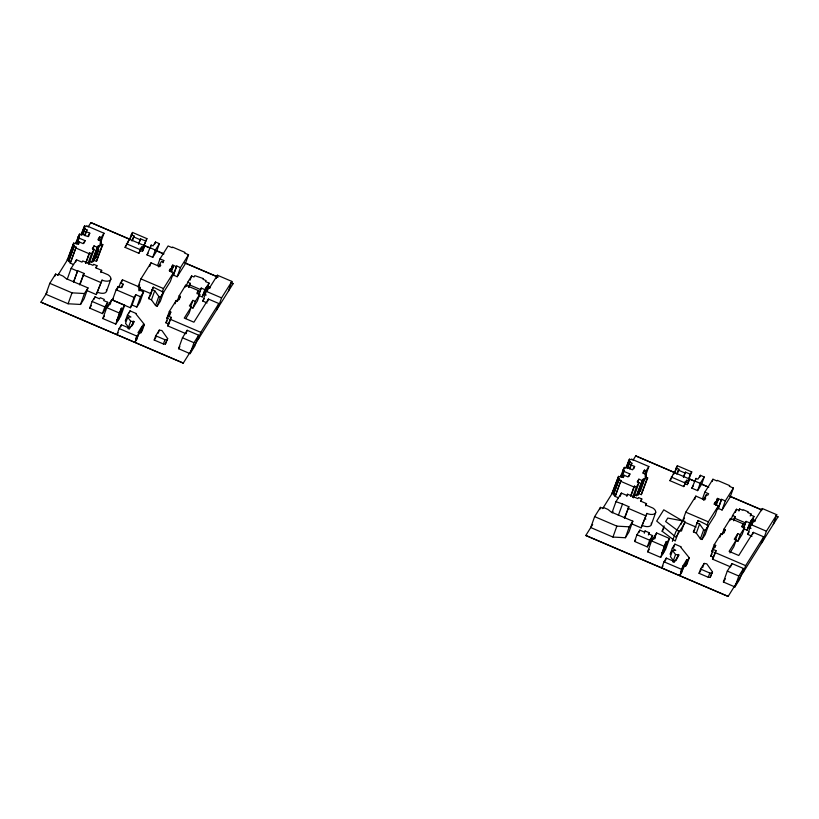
<?xml version="1.0" encoding="UTF-8"?>
<svg xmlns="http://www.w3.org/2000/svg" width="819" height="819" viewBox="0 0 819 819"><rect width="100%" height="100%" fill="white"/><g stroke="black" fill="none" stroke-linecap="round" stroke-linejoin="round"><path stroke-width="1.23" d="M40.95 302.18L183.272 363.114L40.95 302.18L47.185 292.199M49.795 283.333L45.884 294.256L68.1 303.767L80.528 304.453L84.07 298.812L87.981 287.889L66.257 278.695L63.083 276.116L58.569 274.181L57.995 275.082L55.62 274.068L49.795 283.333L72.011 292.844L84.439 293.53L87.981 287.889M54.832 276.249L55.62 274.068M72.717 244.656L74.468 245.403L69.031 260.575L67.281 259.828L73.7 243.079L75.225 243.734L75.737 242.915L78.102 243.929L79.32 241.994L83.18 243.642L85.053 240.663L78.9 238.022L76.802 243.857M68.683 257.084L73.7 243.079M73.567 264.537L70.209 263.094L70.69 262.326L68.52 261.394L74.468 245.403M75.471 243.53L79.504 234.101L81.061 234.777L81.583 233.937L87.643 236.537L89.762 233.169L85.995 231.552L84.746 235.053M76.996 241.103L79.504 234.101M76.935 244.154L79.443 237.152L77.979 236.527M70.209 263.094L76.126 247.154L73.956 246.222M71.11 261.159L76.126 247.154M81.03 234.551L84.582 225.88L86.138 226.546L86.609 225.788L103.993 233.231L100.235 243.734M81.245 235.217L84.582 225.88M78.491 244.328L79.32 241.994M82.606 234.756L85.125 228.225L83.538 227.549M83.036 234.06L85.125 228.225M67.168 279.402L71.12 268.366L76.505 259.787L81.992 262.131L82.75 260.933L93.028 265.336L93.683 264.281L96.949 265.684L96.161 267.885M84.941 235.749L87.029 229.914L84.695 228.921M75.717 261.988L76.505 259.787M129.689 239.209L90.878 222.594L150.819 248.403M84.224 242.987L85.053 240.663M88.503 236.66L89.762 233.169M73.495 282.115L77.672 270.71L83.999 273.423L80.057 284.449M73.73 281.746L77.672 270.71M68.1 303.767L72.011 292.844M85.719 263.012L89.066 253.675L89.578 252.856L91.493 253.675L94.205 249.355L92.352 248.566L94.042 245.884L97.185 247.236L99.58 245.188L101.884 246.171L102.836 244.646L100.635 243.704L101.361 242.547L100.358 242.117L101.116 240.899L97.942 239.537L99.642 236.824L101.3 237.53L103.993 233.231M85.821 263.36L89.578 252.856M79.515 284.838L83.999 273.423M92.782 249.385L94.042 245.884M88.155 263.012L91.493 253.675M88.769 264.527L94.205 249.355M98.393 240.325L99.642 236.824M89.65 261.507L91.748 262.408L97.185 247.236M91.748 262.408L97.973 245.987M100.041 241.032L101.3 237.53M92.537 261.148L93.407 261.527L99.099 245.618M93.407 261.527L99.58 245.188M100.287 243.233L101.116 240.899M95.199 258.876L98.546 249.539M98.853 249.549L95.925 257.719L94.922 257.289L95.69 256.071M100.522 244.881L101.361 242.547M80.528 304.453L84.439 293.53M94.144 260.36L96.447 261.343L101.884 246.171M102.836 244.646L96.447 261.343M100.88 272.553L101.679 270.342L95.649 267.762L96.949 265.684M89.721 308.139L92.107 301.464L95.004 296.857L99.549 298.802L100.256 297.686L104.351 299.437L103.644 300.553L107.75 302.303L105.354 308.978L102.457 313.595L89.721 308.139L91.452 305.374M94.205 299.078L95.004 296.857M87.49 290.806L96.263 294.564L102.058 280.129A7.074 3.716 19.7 0 0 110.186 280.221A7.074 3.716 19.7 0 0 108.098 274.795L100.829 271.693L101.679 270.342M96.263 294.564L102.058 280.129M106.521 291.267L110.862 279.125M140.592 250.573L142.434 251.351L144.861 245.925L143.734 247.717L141.892 246.928L138.882 253.286L125.072 247.369L129.207 239.22L127.897 242.854M102.457 313.595L104.852 306.92L107.75 302.303M129.228 239.906L132.504 232.453L146.898 238.616L142.823 248.229L146.898 238.616M130.262 238.698L132.504 232.453M117.967 320.638L116.933 320.188L120.843 309.265L121.877 309.715L117.967 320.638L115.796 324.099L102.825 318.55L106.736 307.627L108.876 304.218L109.869 304.648L110.606 303.48L109.603 303.05L108.825 305.231M108.088 306.398L108.876 304.218M131.961 241.001L134.009 235.954L131.091 234.705M132.514 240.11L134.009 235.954M110.555 302.938L111.732 299.662L124.662 305.2L120.751 316.124L118.591 319.564L117.588 319.134L116.933 320.188M120.444 283.016L122.461 279.801L140.295 287.438L138.8 289.824L143.581 291.871L140.53 296.734L135.8 294.717L132.105 305.026L130.395 307.76L112.449 300.082L116.144 289.762L118.223 286.445L120.987 287.633L123.157 284.173L120.444 283.016L118.806 287.592M116.994 289.885L118.223 286.445M121.232 283.241L122.461 279.801M121.929 287.612L123.157 284.173M138.554 243.816L140.551 238.851L145.434 240.95M138.687 244.052L140.551 238.851M138.882 253.286L141.892 246.928M115.796 324.099L121.499 308.22L122.502 308.64L124.662 305.2M142.434 251.351L143.734 247.717M118.591 319.564L122.502 308.64M126.576 318.97L125.297 321.007L127.467 314.946L130.907 317.035L127.713 317.26L130.702 321.232L133.978 321.621L129.279 329.105L127.938 328.532L128.409 327.774L121.458 324.795L119.124 328.511L116.953 334.582L118.12 332.719M120.731 326.822L121.458 324.795M147.01 254.883L151.187 245.096L153.071 245.905L155.508 242.014L159.367 243.673L156.757 250.952L152.743 257.34L147.01 254.883L148.055 253.214M150.072 248.218L151.187 245.096M130.395 307.76L134.091 297.44L135.8 294.717M138.073 286.855L140.919 278.89L151.003 262.827L159.889 266.625L160.79 265.202L159.49 264.639L158.681 266.922M127.713 317.26L125.542 323.331L128.532 327.293L130.436 327.242M129.31 312.878L130.037 310.862L136.415 313.595L136.067 314.148L144.41 324.508L142.24 330.579L140.786 332.883L139.814 332.463L135.79 338.861L136.763 339.281L138.943 333.21L137.971 332.801L141.984 326.392L142.967 326.812L144.41 324.508M154.76 244.093L155.508 242.014M139.066 290.878L140.295 287.438M152.743 257.34L155.354 250.051L159.367 243.673M149.785 266.236L151.003 262.827M128.532 327.293L130.702 321.232M132.105 305.026L136.834 307.053L140.53 296.734M143.581 291.871L139.885 302.191L136.834 307.053M131.757 326.197L133.558 321.15M132.893 324.652L133.978 321.621M157.555 265.684L160.002 258.855L168.1 245.956L172.123 247.676L172.502 247.062L184.899 252.354L184.49 253.01L188.544 254.75L185.278 263.851L177.201 276.72L173.505 275.133L173.126 275.747L176.382 266.646L176.761 266.032L180.456 267.618L188.544 254.75M148.556 298.597L153.276 287.172L163.554 292.281L160.299 301.392L157.135 306.224L155.549 305.548L151.474 299.846L148.556 298.597L149.529 297.051M150.01 296.273L153.276 287.172M135.79 338.861L136.875 335.831M162.981 262.756L163.79 260.483L160.002 258.855M138.943 333.21L134.889 342.26L136.763 339.281M139.814 332.463L141.984 326.392M151.474 299.846L154.73 290.745L151.812 289.496M143.427 324.089L141.257 330.159L142.24 330.579M140.786 332.883L142.967 326.812M155.549 305.548L158.804 296.437L154.73 290.745M169.523 271.202L170.342 268.929L171.478 269.41L173.393 266.359L172.256 265.878L170.628 270.424M157.135 306.224L160.391 297.123L163.554 292.281M162.275 291.963L163.493 288.554L173.556 272.522L169.246 270.669L170.342 268.929M170.71 270.782L172.748 265.09L176.382 266.646M170.659 271.683L171.478 269.41M171.355 272.051L173.393 266.359M173.556 272.522L170.301 281.623L161.578 295.516M173.505 275.133L176.761 266.032M154.207 340.039L155.723 335.79L159.295 330.108L161.916 330.538L167.67 338.636L165.366 344.123L163.421 343.98L154.207 340.039L155.989 337.193M177.201 276.72L180.456 267.618M158.149 333.292L159.295 330.108M168.438 318.765L166.943 318.13L169.338 311.455L176.249 300.43L177.518 300.972L180.405 296.365L179.146 295.833L177.15 301.392M168.294 316.124L171.161 317.352L168.775 324.027L165.909 322.799L168.294 316.124L170.823 312.09L169.338 311.455M169.635 315.428L170.823 312.09M175.061 303.767L176.249 300.43M185.872 333.661L167.639 325.849L171.161 317.352M163.421 343.98L164.947 339.731L166.892 339.875L167.67 338.636M179.207 299.703L180.405 296.365M184.899 287.377L185.698 285.155L198.444 290.612L197.246 293.949M165.366 344.123L166.892 339.875M186.21 286.394L187.705 282.227L191.636 275.972L193.99 276.986L194.82 275.675L203.45 278.593L203.01 279.289L206.132 280.62L205.528 281.593L209.091 283.118L207.596 287.274M190.141 280.129L191.636 275.972M188.616 286.855L190.264 283.323L187.705 282.227M188.779 287.489L190.264 283.323M199.775 294.287L195.321 301.382L192.905 300.358L190.52 307.033L192.936 308.057L197.389 300.962L199.775 294.287L196.908 293.059L198.444 290.612M192.905 300.358L189.414 305.927L191.37 306.756L188.974 313.431L185.749 318.571M192.936 308.057L195.321 301.382M178.542 348.71L182.453 337.786L187.162 330.282L198.689 335.217L194.779 346.14L190.069 353.644L178.542 348.71L179.883 346.57M198.505 294.686L201.249 288.083L204.852 289.629L206.634 286.793L209.951 288.206M199.017 294.318L201.249 288.083M185.995 333.558L187.162 330.282M198.648 295.362L202.242 296.908L204.852 289.629M202.242 296.908L206.634 286.793M204.658 293.315L207.258 286.026L209.091 283.118M207.166 302.938L202.795 301.064L206.265 291.349L208.354 288.032L209.183 288.39L217.445 275.235L231.9 281.429L228.429 291.134M207.197 291.277L208.354 288.032M207.637 301.3L208.435 299.068L218.878 303.542L216.492 310.217M216.277 278.47L217.445 275.235M190.069 353.644L193.98 342.721L198.689 335.217M198.403 339.025L200.798 332.35L218.878 303.542M218.089 307.606L221.56 297.901L231.9 281.429M230.845 282.524L233.159 283.65L230.804 282.647M585.8 535.472L728.122 596.406L585.8 535.472L592.68 524.457M602.845 508.374L600.47 507.36L594.645 516.625L590.734 527.549L612.95 537.059L625.378 537.745L628.92 532.094L632.831 521.171L611.107 511.988L607.933 509.408L603.419 507.473M599.682 509.541L600.47 507.36M617.567 477.948L619.318 478.695L613.881 493.867L612.131 493.12L618.55 476.371L620.075 477.027L620.587 476.208L622.952 477.221L624.17 475.276L628.03 476.934L629.903 473.945L623.74 471.314L621.652 477.139M618.55 476.371L612.131 493.12M618.795 479.514L620.976 480.446L615.54 495.618L613.37 494.686L619.318 478.695M620.321 476.822L624.354 467.393L625.911 468.058L626.433 467.229L632.493 469.819L634.612 466.451L630.845 464.844L629.596 468.345M623.095 470.894L624.354 467.393M618.417 497.819L615.059 496.386L620.976 480.446M621.785 477.446L624.293 470.444L622.829 469.819M625.88 467.833L629.432 459.162L630.988 459.838L631.459 459.08L648.843 466.523L645.085 477.027M626.504 467.332L629.432 459.162M623.341 477.61L624.17 475.276M627.456 468.038L629.975 461.517L628.388 460.831M627.467 468.519L629.975 461.517M612.018 512.694L615.97 501.658L621.355 493.079L626.842 495.423L627.6 494.226L637.878 498.628L638.533 497.573L641.799 498.976L641.011 501.177M629.791 469.041L631.879 463.206L629.545 462.203M620.167 496.386L621.355 493.079M675.716 473.003L635.728 455.886L694.492 481.183M629.074 476.279L629.903 473.945M633.773 468.785L634.612 466.451M618.345 515.397L622.522 504.002L628.849 506.705L624.897 517.741M626.801 496.427L627.6 494.226M612.95 537.059L616.861 526.136L629.289 526.822L632.831 521.171M630.569 496.304L633.916 486.967L634.428 486.148L636.343 486.967L639.055 482.647L637.202 481.859L638.881 479.176L642.035 480.528L644.43 478.48L646.734 479.463L647.686 477.938L645.485 476.996L646.211 475.839L645.198 475.409L645.966 474.191L642.792 472.829L644.492 470.116L646.15 470.823L648.843 466.523M631.091 495.485L634.428 486.148M624.365 518.13L628.849 506.705M637.632 482.678L638.881 479.176M632.585 497.471L636.343 486.967M633.619 497.819L639.055 482.647M643.243 473.617L644.492 470.116M634.5 494.799L636.598 495.69L642.035 480.528M636.598 495.69L642.813 479.269M644.891 474.324L646.15 470.823M637.387 494.441L638.257 494.819L643.693 479.647M638.257 494.819L644.43 478.48M640.468 491.001L644.225 480.497M645.372 478.173L646.211 475.839M625.378 537.745L629.289 526.822M638.994 493.642L641.297 494.635L646.734 479.463M647.686 477.938L641.297 494.635M645.73 505.835L646.529 503.634L640.499 501.054L641.799 498.976M649.201 532.729L648.494 533.845L652.6 535.595L650.204 542.27L647.307 546.887L634.571 541.431L636.957 534.756L639.854 530.139L644.399 532.084L645.096 530.968L649.201 532.729L648.402 534.95M639.055 532.37L639.854 530.139M632.34 524.099L641.113 527.856L646.908 513.421A7.074 3.716 19.7 0 0 655.036 513.513A7.074 3.716 19.7 0 0 652.948 508.087L645.679 504.975L646.529 503.634M641.113 527.856L646.908 513.421M644.307 533.2L645.096 530.968M651.371 524.549L655.712 512.418M685.442 483.855L687.284 484.643L689.711 479.207L688.584 481.009L686.742 480.221L683.732 486.578L669.922 480.661L674.057 472.512L673.402 474.324M647.307 546.887L649.702 540.212L652.6 535.595M673.699 474.232L677.354 465.745L691.748 471.908L688.165 480.743M674.743 473.024L677.354 465.745M662.817 553.92L661.783 553.48L665.693 542.557L666.727 542.997L662.817 553.92L660.646 557.391L647.675 551.832L651.586 540.909L653.716 537.51L654.719 537.929L655.456 536.762L654.453 536.332L653.675 538.523M652.938 539.69L653.716 537.51M676.811 474.283L678.859 469.246L675.941 467.997M677.364 473.402L678.859 469.246M655.405 536.23L656.582 532.954L669.512 538.482L665.601 549.406L663.441 552.856L662.438 552.426L661.783 553.48M654.678 538.953L655.456 536.762M679.002 530.579L681.459 531.04L684.93 521.334L667.792 518.069L665.622 521.529L678.716 531.336L675.245 541.052L662.141 531.234L664.076 525.839M683.404 477.108L685.401 472.143L690.284 474.232L691.748 471.908M683.537 477.344L685.401 472.143M683.732 486.578L686.742 480.221M688.421 479.432L690.284 474.232M660.646 557.391L666.349 541.502L667.352 541.932L669.512 538.482M687.284 484.643L688.584 481.009M663.441 552.856L667.352 541.932M671.426 552.262L670.147 554.299L672.317 548.228L675.757 550.317L672.563 550.552L675.552 554.514L678.828 554.903L674.129 562.397L672.788 561.824L673.259 561.066L666.308 558.087L663.974 561.803L661.803 567.874L662.97 566.011M665.223 561.117L666.308 558.087M672.379 541.359L675.788 531.838L682.002 521.836L681.142 524.211M691.86 488.165L696.037 478.388L697.921 479.187L700.358 475.307L704.217 476.955L701.607 484.244L697.593 490.622L691.86 488.165L693.427 485.667M695.29 480.466L696.037 478.388M703.521 500.204L704.34 497.932L705.64 498.484L704.739 499.918L695.853 496.109L685.769 512.172L682.514 521.273L684.53 518.069M672.563 550.552L670.392 556.623L673.382 560.585L676.238 560.503M673.791 547.184L674.887 544.144L681.265 546.877L680.917 547.44L689.26 557.8L687.09 563.861L685.636 566.175L684.664 565.755L680.64 572.153L681.613 572.573L683.783 566.502L682.821 566.083L680.64 572.153M699.61 477.385L700.358 475.307M697.593 490.622L700.204 483.343L704.217 476.955M694.635 499.529L695.853 496.109M673.382 560.585L675.552 554.514M676.607 559.49L678.408 554.432M678.112 556.93L678.828 554.903M702.405 498.976L704.852 492.147L712.95 479.238L716.963 480.968L717.352 480.354L729.749 485.647L729.34 486.302L733.394 488.032L730.128 497.143L722.051 510.012L718.355 508.425L717.976 509.039L721.232 499.938L721.611 499.324L725.306 500.911L733.394 488.032M705.179 498.054L706.408 494.645L707.739 495.208L708.64 493.765L704.852 492.147M693.396 531.889L698.116 520.454L708.404 525.573L705.149 534.674L701.985 539.516L700.399 538.83L696.324 533.138L693.396 531.889L694.86 529.565M696.897 523.873L698.116 520.454M712.131 481.521L712.95 479.238M683.783 566.502L679.739 575.552L681.613 572.573M684.664 565.755L686.834 559.684L687.817 560.104L689.26 557.8M696.324 533.138L699.58 524.037L696.662 522.788M687.192 560.411L686.107 563.441L687.09 563.861M685.636 566.175L687.817 560.104M700.399 538.83L703.654 529.729L699.58 524.037M714.373 504.494L715.192 502.211L716.328 502.702L718.243 499.651L717.106 499.16L715.478 503.716M701.985 539.516L705.241 530.415L708.404 525.573M707.125 525.255L708.343 521.836L718.406 505.804L714.096 503.961L715.192 502.211M715.56 504.064L717.598 498.382L721.232 499.938M715.509 504.975L716.328 502.702M716.205 505.343L718.243 499.651M718.406 505.804L715.151 514.916L707.094 527.733M718.355 508.425L721.611 499.324M699.057 573.32L700.573 569.072L704.145 563.4L706.766 563.83L712.52 571.928L710.216 577.415L708.271 577.272L699.057 573.32L700.839 570.485M722.051 510.012L725.306 500.911M702.62 567.649L704.145 563.4M713.288 552.057L711.793 551.422L714.188 544.748L721.099 533.722L722.368 534.264L725.255 529.658L723.996 529.115L722 534.684M730.722 566.943L712.479 559.142L713.625 557.319L710.759 556.091L713.144 549.416L716.011 550.644L714.025 556.203M714.885 547.604L715.673 545.382L714.188 544.748M719.911 537.059L721.099 533.722M712.479 559.142L716.011 550.644M708.271 577.272L709.797 573.024L711.742 573.167L712.52 571.928M724.057 532.995L725.255 529.658M729.749 520.669L730.548 518.447L743.294 523.904L742.096 527.241M710.216 577.415L711.742 573.167M731.06 519.676L732.555 515.52L736.486 509.254L738.84 510.268L739.67 508.968L742.792 510.298L743.171 509.684L748.3 511.885L747.86 512.571L750.982 513.912L750.245 515.99M735.37 512.377L736.486 509.254M733.466 520.147L735.114 516.615L732.555 515.52M733.629 520.782L735.114 516.615M738.922 511.046L739.67 508.968M735.37 540.315L737.755 533.64L740.171 534.674L744.625 527.569L741.758 526.341L743.294 523.904M737.755 533.64L734.264 539.209L736.22 540.049L733.824 546.723L729.954 552.886M736.168 540.663L737.786 541.349L740.171 534.674M723.392 582.002L727.303 571.078L732.012 563.564L743.539 568.509L739.629 579.432L734.919 586.936L723.392 582.002L725.409 578.777M743.355 527.979L746.099 521.375L749.702 522.911L751.484 520.085L754.801 521.498L755.302 520.689L752.108 519.318L749.508 526.597M743.867 527.61L746.099 521.375M744.625 527.569L742.239 534.244L737.786 541.349M731.234 565.755L732.012 563.564M743.488 528.654L747.092 530.2L749.702 522.911M747.092 530.2L751.484 520.085M752.446 520.567L753.941 516.41L750.378 514.885L750.982 513.912M752.016 536.22L747.645 534.357L751.115 524.641L753.204 521.324L754.033 521.683L762.294 508.517L776.75 514.711L773.279 524.426M752.047 524.559L753.204 521.324M752.487 534.582L753.275 532.36L763.728 536.834L761.342 543.509M761.516 510.677L762.294 508.517M734.919 586.936L738.83 576.013L743.539 568.509M743.253 572.317L745.648 565.642L763.728 536.834M762.939 540.898L766.41 531.193L776.75 514.711M775.695 515.816L778.009 516.943L775.654 515.939M179.146 295.833L185.698 285.155M723.996 529.115L730.548 518.447M685.186 522.44L675.962 537.233L656.705 521.068L663.769 509.817L682.503 520.864M78.9 238.022L79.443 237.152M67.281 259.828L68.264 258.251M57.801 275.327L68.632 258.026M88.135 227.006L90.878 222.594M85.995 231.552L87.029 229.914M68.52 261.394L69.031 260.575M125.072 247.369L126.771 244.666M109.603 303.05L111.732 299.662M112.449 300.082L113.493 298.423M102.825 318.55L104.422 315.991M120.843 309.265L121.499 308.22M121.877 309.715L119.707 313.175L106.736 307.627M138.339 286.916L139.68 284.777M127.467 314.946L130.037 310.862M159.49 264.639L161.558 261.353L162.889 261.926L163.79 260.483M172.256 265.878L172.748 265.09M166.943 318.13L168.202 316.124M165.909 322.799L167.168 320.782M167.639 325.849L168.775 324.027M191.37 306.756L184.265 318.069L193.919 322.195L208.435 299.068M202.795 301.064L204.351 298.577M183.272 363.114L233.2 283.528M623.74 471.314L624.293 470.444M602.651 508.619L614.158 490.243M632.985 460.298L635.728 455.886M630.845 464.844L631.879 463.206M613.37 494.686L613.881 493.867M615.059 496.386L615.54 495.618M612.295 512.725L612.97 511.65M622.522 504.002L615.97 501.658M640.54 489.352L639.772 490.581L640.775 491.011M669.922 480.661L672.184 477.047M634.571 541.431L635.728 539.588M654.453 536.332L656.582 532.954M647.675 551.832L649.272 549.283M662.141 531.234L663.769 528.644M665.693 542.557L666.349 541.502M666.727 542.997L664.557 546.468L651.586 540.909M672.317 548.228L674.887 544.144M704.34 497.932L706.408 494.645M717.106 499.16L717.598 498.382M682.821 566.083L686.834 559.684M711.793 551.422L715.673 545.382M710.759 556.091L712.018 554.074M736.22 540.049L729.115 551.351L738.769 555.487L753.275 532.36M752.108 519.318L753.941 516.41M747.645 534.357L749.201 531.869M728.122 596.406L778.05 516.82M133.446 236.834L140.039 239.66M678.296 470.126L684.889 472.952M149.611 247.594L155.354 250.051M694.461 480.886L700.204 483.343M143.806 245.26L150.86 248.28M155.569 250.297L163.8 253.818M184.971 262.889L217.905 276.986M688.656 478.542L694.532 481.06M700.419 483.579L708.65 487.11M729.821 496.171L761.578 509.766M154.832 250.123L163.759 253.941M184.93 263.001L217.864 277.109M699.682 483.415L708.609 487.233M729.78 496.294L761.537 509.889M140.203 248.126L143.56 249.56M685.053 481.418L688.41 482.852M126.372 243.724L140.192 249.641M671.222 477.016L685.042 482.934M207.258 286.026L210.463 287.397M206.265 291.349L221.56 297.901M751.115 524.641L766.41 531.193M189.353 284.777L200.368 289.486M734.203 518.058L745.218 522.778M204.023 294.072L206.234 295.024M748.873 527.364L751.084 528.306M75.645 247.922L89.066 253.675M620.485 481.214L633.916 486.967M140.919 278.89L163.493 288.554M685.769 512.172L708.343 521.836M158.804 296.437L160.391 297.123M703.654 529.729L705.241 530.415M138.79 288.472L151.208 293.786M684.766 522.246L696.058 527.078M71.12 268.366L77.447 271.079M83.067 274.908L100.614 282.422M627.917 508.2L645.464 515.714M116.144 289.762L134.091 297.44M644.973 518.673L645.874 519.062M170.024 319.175L200.798 332.35M714.874 552.467L745.648 565.642M182.453 337.786L193.98 342.721M727.303 571.078L738.83 576.013M92.107 301.464L104.852 306.92M594.645 516.625L616.861 526.136M636.957 534.756L649.702 540.212M155.723 335.79L164.947 339.731M700.573 569.072L709.797 573.024M119.124 328.511L137.07 336.189M663.974 561.803L681.92 569.481M651.228 523.116A7.074 3.716 19.7 0 1 649.262 526.382A7.074 3.716 19.7 0 1 642.557 525.552M106.378 289.824A7.074 3.716 19.7 0 1 104.412 293.089A7.074 3.716 19.7 0 1 97.707 292.26"/></g></svg>
